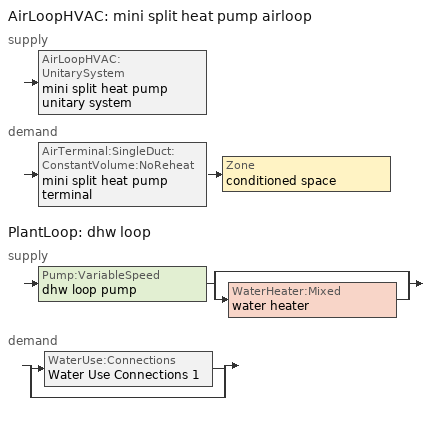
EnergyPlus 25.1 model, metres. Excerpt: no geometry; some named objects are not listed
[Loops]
AirLoopHVAC 'mini split heat pump airloop'
 supply: AirLoopHVAC:UnitarySystem 'mini split heat pump unitary system'
 demand: AirTerminal:SingleDuct:ConstantVolume:NoReheat 'mini split heat pump terminal' > Zone 'conditioned space'
PlantLoop 'dhw loop'
 supply: Pump:VariableSpeed 'dhw loop pump' > split
  | bypass
  | WaterHeater:Mixed 'water heater'
 demand: split
  | WaterUse:Connections 'Water Use Connections 1'
  | bypass
[AirLoopHVAC]
mini split heat pump airloop: Design return air flow fraction of supply air flow=1; Design supply air flow rate=0.569169
[AirLoopHVAC:UnitarySystem]
mini split heat pump unitary system: Ancillary off cycle electric power=0; Ancillary on cycle electric power=0; Availability schedule=Always On Discrete; Control type=Load; Controlling zone or thermostat location=conditioned space; Cooling coil=mini split heat pump clg coil; Cooling supply air flow rate=0.569169; Cooling supply air flow rate method=SupplyAirFlowRate; Dehumidification control type=None; Design specification multispeed object=Unitary System Performance Multispeed 1; Dx heating coil sizing ratio=1; Fan placement=BlowThrough; Heating coil=mini split heat pump htg coil; Heating supply air flow rate=0.569169; Heating supply air flow rate method=SupplyAirFlowRate; Latent load control=SensibleOnlyLoadControl; Maximum outdoor dry bulb temperature for supplemental heater operation=4.44444; Maximum supply air temperature=93.3333; Minimum supply air temperature=2; No load supply air flow rate=0; No load supply air flow rate control set to low speed=Yes; No load supply air flow rate method=SupplyAirFlowRate; Supplemental heating coil=mini split heat pump backup htg coil; Supply air fan operating mode schedule=mini split heat pump auto fan schedule; Supply fan=mini split heat pump supply fan; Use doas dx cooling coil=No
[AirTerminal:SingleDuct:ConstantVolume:NoReheat]
mini split heat pump terminal: Availability schedule=Always On Discrete; Maximum air flow rate=0.569169
[AvailabilityManager:Scheduled]
mini split heat pump airloop Availability Manager: Schedule=Always On Discrete
[Coil:Cooling:DX:MultiSpeed]
mini split heat pump clg coil: 2017 speed 1 rated evaporator fan power per volume flow rate=773.3; 2017 speed 2 rated evaporator fan power per volume flow rate=773.3; 2023 speed 1 rated evaporator fan power per volume flow rate=934.4; 2023 speed 2 rated evaporator fan power per volume flow rate=934.4; Apply latent degradation to speeds greater than 1=No; Apply part load fraction to speeds greater than 1=No; Availability schedule=Always On Discrete; Basin heater capacity=0; Basin heater setpoint temperature=2; Condenser type=AirCooled; Crankcase heater capacity=50; Fuel type=Electricity; Maximum outdoor dry bulb temperature for crankcase heater operation=10; Minimum outdoor dry bulb temperature for compressor operation=-25; Number of speeds=2; Speed 1 energy input ratio function of flow fraction curve=Cool-EIR-fFF1; Speed 1 energy input ratio function of temperature curve=Cool-EIR-fT1; Speed 1 evaporative condenser air flow rate=Autosize; Speed 1 evaporative condenser effectiveness=0.9; Speed 1 gross rated cooling cop=3.79972; Speed 1 gross rated sensible heat ratio=0.805933; Speed 1 gross rated total cooling capacity=2703.65; Speed 1 latent capacity time constant=45; Speed 1 maximum cycling rate=3; Speed 1 nominal time for condensate removal to begin=1000; Speed 1 part load fraction correlation curve=Cool-PLF-fPLR1; Speed 1 rated air flow rate=0.145078; Speed 1 rated evaporative condenser pump power consumption=Autosize; Speed 1 rated waste heat fraction of power input=0.2; Speed 1 ratio of initial moisture evaporation rate and steady state latent capacity=1.5; Speed 1 total cooling capacity function of flow fraction curve=Cool-CAP-fFF1; Speed 1 total cooling capacity function of temperature curve=Cool-CAP-fT1; Speed 1 waste heat function of temperature curve=ConstantBiquadratic; Speed 2 energy input ratio function of flow fraction curve=Cool-EIR-fFF2; Speed 2 energy input ratio function of temperature curve=Cool-EIR-fT2; Speed 2 evaporative condenser air flow rate=Autosize; Speed 2 evaporative condenser effectiveness=0.9; Speed 2 gross rated cooling cop=2.89066; Speed 2 gross rated sensible heat ratio=0.729645; Speed 2 gross rated total cooling capacity=10654.6; Speed 2 latent capacity time constant=45; Speed 2 maximum cycling rate=3; Speed 2 nominal time for condensate removal to begin=1000; Speed 2 part load fraction correlation curve=Cool-PLF-fPLR2; Speed 2 rated air flow rate=0.568933; Speed 2 rated evaporative condenser pump power consumption=Autosize; Speed 2 rated waste heat fraction of power input=0.2; Speed 2 ratio of initial moisture evaporation rate and steady state latent capacity=1.5; Speed 2 total cooling capacity function of flow fraction curve=Cool-CAP-fFF2; Speed 2 total cooling capacity function of temperature curve=Cool-CAP-fT2; Speed 2 waste heat function of temperature curve=ConstantBiquadratic
[Coil:Heating:DX:MultiSpeed]
mini split heat pump htg coil: 2017 speed 1 rated supply air fan power per volume flow rate=773.3; 2017 speed 2 rated supply air fan power per volume flow rate=773.3; 2023 speed 1 rated supply air fan power per volume flow rate=934.4; 2023 speed 2 rated supply air fan power per volume flow rate=934.4; Apply part load fraction to speeds greater than 1=No; Availability schedule=Always On Discrete; Crankcase heater capacity=50; Defrost control=Timed; Defrost energy input ratio function of temperature curve=Defrosteir; Defrost strategy=ReverseCycle; Defrost time period fraction=0.058333; Fuel type=Electricity; Maximum outdoor dry bulb temperature for crankcase heater operation=10; Maximum outdoor dry bulb temperature for defrost operation=4.44444; Minimum outdoor dry bulb temperature for compressor operation=-28.8889; Number of speeds=2; Region number for calculating hspf=4; Resistive defrost heater capacity=Autosize; Speed 1 energy input ratio function of flow fraction curve=Heat-EIR-fFF1; Speed 1 energy input ratio function of temperature curve=Heat-EIR-fT1; Speed 1 gross rated heating capacity=3287.65; Speed 1 gross rated heating cop=4.40929; Speed 1 heating capacity function of flow fraction curve=Heat-CAP-fFF1; Speed 1 heating capacity function of temperature curve=Heat-CAP-fT1; Speed 1 part load fraction correlation curve=Heat-PLF-fPLR1; Speed 1 rated air flow rate=0.176565; Speed 1 rated waste heat fraction of power input=0.2; Speed 1 waste heat function of temperature curve=ConstantBiquadratic 1; Speed 2 energy input ratio function of flow fraction curve=Heat-EIR-fFF2; Speed 2 energy input ratio function of temperature curve=Heat-EIR-fT2; Speed 2 gross rated heating capacity=12948.9; Speed 2 gross rated heating cop=3.08289; Speed 2 heating capacity function of flow fraction curve=Heat-CAP-fFF2; Speed 2 heating capacity function of temperature curve=Heat-CAP-fT2; Speed 2 part load fraction correlation curve=Heat-PLF-fPLR2; Speed 2 rated air flow rate=0.700656; Speed 2 rated waste heat fraction of power input=0.2; Speed 2 waste heat function of temperature curve=ConstantBiquadratic 1
[Coil:Heating:Electric]
mini split heat pump backup htg coil: Availability schedule=Always On Discrete; Efficiency=1; Nominal capacity=23556.8
[EnergyManagementSystem:Actuator]
Name | Actuated component control type | Actuated component type | Actuated component unique
fridge_schedule_act | Schedule Value | Schedule:Constant | fridge schedule
infil_flow_act | Air Exchange Flow Rate | Zone Infiltration | infil flow
mech_vent_house_fan_cfis_act | Electricity Rate | ElectricEquipment | mech vent house fan cfis
mech_vent_house_fan_latent_load_act | Power Level | OtherEquipment | mech vent house fan latent load
mech_vent_house_fan_sensible_load_act | Power Level | OtherEquipment | mech vent house fan sensible load
natural_vent_flow_act | Air Exchange Flow Rate | Zone Infiltration | natural vent flow
water_heater_ec_adj_act | Power Level | OtherEquipment | water heater energy adjustment1
whole_house_fan_act | Electricity Rate | ElectricEquipment | whole house fan
whole_house_fan_flow_act | Air Exchange Flow Rate | Zone Infiltration | whole house fan flow
[EnergyManagementSystem:GlobalVariable]
EnergyManagementSystem:GlobalVariable 1: infil_program_Qfan
EnergyManagementSystem:GlobalVariable 2: infil_program_Qinf
EnergyManagementSystem:GlobalVariable 3: mini_split_heat_pump_airloop_Fan_RTF
EnergyManagementSystem:GlobalVariable 4: natural_vent_program_Qnv
EnergyManagementSystem:GlobalVariable 5: natural_vent_program_Qwhf
[EnergyManagementSystem:InternalVariable]
mini_split_heat_pump_airloop_max_sup_fan_mfr: Internal data index key=mini split heat pump supply fan; Internal data type=Fan Maximum Mass Flow Rate
[EnergyManagementSystem:OutputVariable] Type of data in variable=Summed
Name | Ems program or subroutine | Ems variable | Units | Update frequency
clg_unmet_hours_annual_outvar | unmet_hours_program | clg_unmet_hours | hr | ZoneTimestep
htg_unmet_hours_annual_outvar | unmet_hours_program | htg_unmet_hours | hr | ZoneTimestep
loads_clg_tot_annual_outvar; loads_clg_tot_peakload_outvar | total_loads_program | loads_clg_tot | J | ZoneTimestep
loads_htg_tot_annual_outvar; loads_htg_tot_peakload_outvar | total_loads_program | loads_htg_tot | J | ZoneTimestep
mini split heat pump supply fan disaggregate clg | mini_split_heat_pump_supply_fan_disaggregate_program | mini_split_heat_pump_supply_fan_clg | J | SystemTimestep
mini split heat pump supply fan disaggregate htg backup | mini_split_heat_pump_supply_fan_disaggregate_program | mini_split_heat_pump_supply_fan_backup_htg | J | SystemTimestep
mini split heat pump supply fan disaggregate htg primary | mini_split_heat_pump_supply_fan_disaggregate_program | mini_split_heat_pump_supply_fan_primary_htg | J | SystemTimestep
[EnergyManagementSystem:Program]
fridge_schedule_program: Set Tin = fridge_tin_s*(9.0/5.0)+32.0; Set fridge_schedule_act = 0; If (Hour == 0); Set fridge_schedule_act = (-0.487+0.019*Tin); ElseIf (Hour == 1); Set fridge_schedule_act = (-0.34+0.016*Tin); ElseIf (Hour == 2); Set fridge_schedule_act = (-0.37+0.017*Tin); ElseIf (Hour == 3); Set fridge_schedule_act = (-0.361+0.016*Tin); ElseIf (Hour == 4); Set fridge_schedule_act = (-0.515+0.018*Tin); ElseIf (Hour == 5); Set fridge_schedule_act = (-0.684+0.021*Tin); ElseIf (Hour == 6); Set fridge_schedule_act = (-0.471+0.019*Tin); ElseIf (Hour == 7); Set fridge_schedule_act = (-0.159+0.015*Tin); ElseIf (Hour == 8); Set fridge_schedule_act = (-0.079+0.015*Tin); ElseIf (Hour == 9); Set fridge_schedule_act = (-0.417+0.019*Tin); ElseIf (Hour == 10); Set fridge_schedule_act = (-0.411+0.018*Tin); ElseIf (Hour == 11); Set fridge_schedule_act = (-0.386+0.018*Tin); ElseIf (Hour == 12); Set fridge_schedule_act = (-0.24+0.016*Tin); ElseIf (Hour == 13); Set fridge_schedule_act = (-0.314+0.017*Tin); ElseIf (Hour == 14); Set fridge_schedule_act = (-0.16+0.015*Tin); ElseIf (Hour == 15); Set fridge_schedule_act = (-0.121+0.015*Tin); ElseIf (Hour == 16); Set fridge_schedule_act = (-0.469+0.02*Tin); ElseIf (Hour == 17); Set fridge_schedule_act = (-0.412+0.02*Tin); ElseIf (Hour == 18); Set fridge_schedule_act = (-0.091+0.017*Tin); ElseIf (Hour == 19); Set fridge_schedule_act = (0.077+0.014*Tin); ElseIf (Hour == 20); Set fridge_schedule_act = (-0.118+0.016*Tin); ElseIf (Hour == 21); Set fridge_schedule_act = (-0.247+0.017*Tin); ElseIf (Hour == 22); Set fridge_schedule_act = (-0.445+0.019*Tin); ElseIf (Hour == 23); Set fridge_schedule_act = (-0.544+0.02*Tin); EndIf
infil_program: Set p_m = 0.14; Set p_s = 0.22; Set s_m = 270; Set s_s = 370; Set z_m = 9.99744; Set z_s = 5.410200000000001; Set f_t = (((s_m/z_m)^p_m)*((z_s/s_s)^p_s)); Set Tdiff = tin_s-tout_s; Set dT = @Abs Tdiff; Set c = 0.0652; Set Cs = 0.0963; Set Cw = 0.1646; Set n = 0.65; Set sft = (f_t*0.5); Set temp1 = ((c*Cw)*((sft*site_vw_s)^(2*n)))^2; Set Qinf = (((c*Cs*(dT^n))^2)+temp1)^0.5; Set Qinf = (@Max Qinf 0); Set mech_vent_house_fan_sensible_load_act = 0.0; Set mech_vent_house_fan_latent_load_act = 0.0; Set OASupInPb = out_pb_s; Set OASupInTemp = tout_s; Set OASupInW = out_wt_s; Set OASupRho = (@RhoAirFnPbTdbW OASupInPb OASupInTemp OASupInW); Set OASupCp = (@CpAirFnW OASupInW); Set OASupInEnth = (@HFnTdbW OASupInTemp OASupInW); Set ZoneTemp = tin_s; Set ZoneW = win_s; Set ZoneCp = (@CpAirFnW ZoneW); Set ZoneAirEnth = (@HFnTdbW ZoneTemp ZoneW); Set mech_vent_house_fan_cfis_act = 0.0; Set QWHV_cfis_sup = 0.0; Set QWHV_cfis_suppl_sup = 0.0; Set QWHV_cfis_suppl_exh = 0.0; Set Qrange = 0; Set Qrange = Qrange + 0.04719 * mech_vent_range_fan_0_sch_s; Set Qbath = 0; Set Qbath = Qbath + 0.04719 * mech_vent_bath_fan_0_sch_s; Set Qdryer = 0; Set Qdryer = Qdryer + 0.08562 * clothes_dryer_exhaust_0_sch_s; Set QWHV_sup = 0.0; Set QWHV_exh = 0.0; Set Qsupply = QWHV_sup + QWHV_cfis_sup + QWHV_cfis_suppl_sup; Set Qexhaust = Qrange + Qbath + Qdryer + QWHV_exh + QWHV_cfis_suppl_exh; Set Qfan = (@Max Qexhaust Qsupply); Set Qducts = 0; If Qducts < 0; Set Qsupply = Qsupply - Qducts; Else; Set Qexhaust = Qexhaust + Qducts; EndIf; Set Qfan_with_ducts = (@Max Qexhaust Qsupply); Set Qimb = (@Abs (Qsupply - Qexhaust)); If Qinf + Qimb > 0; Set Qtot = Qfan_with_ducts + (Qinf^2) / (Qinf + Qimb); Else; Set Qtot = Qfan_with_ducts; EndIf; Set Qinf_adj = Qtot - Qfan; Set infil_flow_act = Qinf_adj; Set infil_program_Qinf = Qinf_adj; Set infil_program_Qfan = Qfan; Set Qload = Qfan; Set Effectiveness_Sens = 0.0; Set Effectiveness_Lat = 0.0; Set Fan_MFR = Qload * OASupRho; Set ZoneInEnth = OASupInEnth; Set ZoneInTemp = OASupInTemp; Set FanTotalToCond = Fan_MFR * (ZoneInEnth - ZoneAirEnth); Set FanSensToCond = Fan_MFR * ZoneCp * (ZoneInTemp - ZoneTemp); Set FanLatToCond = FanTotalToCond - FanSensToCond; Set mech_vent_house_fan_sensible_load_act = mech_vent_house_fan_sensible_load_act + FanSensToCond; Set mech_vent_house_fan_latent_load_act = mech_vent_house_fan_latent_load_act + FanLatToCond
mini_split_heat_pump_supply_fan_disaggregate_program: Set mini_split_heat_pump_supply_fan_clg = 0; Set mini_split_heat_pump_supply_fan_primary_htg = 0; Set mini_split_heat_pump_supply_fan_backup_htg = 0; If mini_split_heat_pump_clg_coil_s > 0; Set mini_split_heat_pump_supply_fan_clg = mini_split_heat_pump_supply_fan_s; ElseIf mini_split_heat_pump_htg_coil_s > 0 && (mini_split_heat_pump_backup_htg_coil_s > 0); Set mini_split_heat_pump_supply_fan_primary_htg = mini_split_heat_pump_supply_fan_s * mini_split_heat_pump_htg_coil_s / (mini_split_heat_pump_htg_coil_s + mini_split_heat_pump_backup_htg_coil_s); Set mini_split_heat_pump_supply_fan_backup_htg = mini_split_heat_pump_supply_fan_s * mini_split_heat_pump_backup_htg_coil_s / (mini_split_heat_pump_htg_coil_s + mini_split_heat_pump_backup_htg_coil_s); ElseIf mini_split_heat_pump_htg_coil_s > 0; Set mini_split_heat_pump_supply_fan_primary_htg = mini_split_heat_pump_supply_fan_s; Else; Set mini_split_heat_pump_supply_fan_backup_htg = mini_split_heat_pump_supply_fan_s; EndIf
natural_vent_program: Set Tin = tin_s; Set Tout = tout_s; Set Wout = out_wt_s; Set Pbar = out_pb_s; Set Phiout = (@RhFnTdbWPb Tout Wout Pbar); Set MaxHR = 0.0115; Set Tnvsp = (htg_sp_s + clg_sp_s) / 2; Set NVavail = natural_vent_s; Set ClgSsnAvail = cool_season; Set Qnv = 0; Set Qwhf = 0; Set whole_house_fan_act = 0; If ((Wout < MaxHR) && (Tin > Tout) && (Tin > Tnvsp) && (ClgSsnAvail > 0)); Set WHF_Flow = 0; Set Adj = (Tin-Tnvsp)/(Tin-Tout); Set Adj = (@Min Adj 1); Set Adj = (@Max Adj 0); If (WHF_Flow > 0); Set Qwhf = WHF_Flow*Adj; Set WHF_W = 0; Set whole_house_fan_act = WHF_W*Adj; ElseIf (NVavail > 0); Set NVArea = 13415.050331136; Set Cs = 0.0001989901015519336; Set Cw = 9.427809940705214e-05; Set Tdiff = Tin-Tout; Set dT = (@Abs Tdiff); Set Vwind = site_vw_s; Set SGNV = NVArea*Adj*((((Cs*dT)+(Cw*(Vwind^2)))^0.5)/1000); Set MaxNV = 3.3703340077056003; Set Qnv = (@Min SGNV MaxNV); EndIf; EndIf; Set natural_vent_flow_act = Qnv; Set whole_house_fan_flow_act = Qwhf; Set natural_vent_program_Qnv = Qnv; Set natural_vent_program_Qwhf = Qwhf
total_airflows_program: Set total_infil_flow_rate = 0; Set total_mechvent_flow_rate = 0; Set total_natvent_flow_rate = 0; Set total_whf_flow_rate = 0; Set total_infil_flow_rate = total_infil_flow_rate + (infil_program_Qinf * 1); Set total_mechvent_flow_rate = total_mechvent_flow_rate + (infil_program_Qfan * 1); Set total_natvent_flow_rate = total_natvent_flow_rate + (natural_vent_program_Qnv * 1); Set total_whf_flow_rate = total_whf_flow_rate + (natural_vent_program_Qwhf * 1)
total_loads_program: Set loads_htg_tot = 0; Set loads_clg_tot = 0; If htg_load_cond > 0; Set loads_htg_tot = loads_htg_tot + (htg_load_cond - clg_load_cond) * 1.0; EndIf; Set loads_htg_tot = (@Max loads_htg_tot 0); If clg_load_cond > 0; Set loads_clg_tot = loads_clg_tot + (clg_load_cond - htg_load_cond) * 1.0; EndIf; Set loads_clg_tot = (@Max loads_clg_tot 0)
unmet_hours_program: Set htg_unmet_hours = 0; Set clg_unmet_hours = 0; Set unit_htg_unmet_hours = 0; If ((DayOfYear >= 1) && (DayOfYear <= 365)); Set unit_htg_unmet_hours = unit_htg_unmet_hours + conditioned_space_htg_unmet_s; If unit_htg_unmet_hours > htg_unmet_hours; Set htg_unmet_hours = unit_htg_unmet_hours; EndIf; EndIf; Set unit_clg_unmet_hours = 0; If ((DayOfYear >= 1) && (DayOfYear <= 365)); Set unit_clg_unmet_hours = unit_clg_unmet_hours + conditioned_space_clg_unmet_s; If unit_clg_unmet_hours > clg_unmet_hours; Set clg_unmet_hours = unit_clg_unmet_hours; EndIf; EndIf
water_heater_EC_adj: If WarmupFlag == 0; Set dhw_e_cons = water_heater_energy + water_heater_on_cycle_parasitic + water_heater_off_cycle_parasitic; Set water_heater_ec_adj_act = 0.0 * dhw_e_cons / 1; EndIf
[EnergyManagementSystem:ProgramCallingManager]
fridge_schedule_program_calling_manager: BeginZoneTimestepAfterInitHeatBalance; fridge_schedule_program
infil_program_calling_manager: BeginZoneTimestepAfterInitHeatBalance; infil_program
mini_split_heat_pump_supply_fan_disaggregate_program_calling_manager: EndOfSystemTimestepBeforeHVACReporting; mini_split_heat_pump_supply_fan_disaggregate_program
natural_vent_program_calling_manager: BeginZoneTimestepAfterInitHeatBalance; natural_vent_program
total_airflows_program_calling_manager: EndOfZoneTimestepAfterZoneReporting; total_airflows_program
total_loads_program_calling_manager: EndOfZoneTimestepAfterZoneReporting; total_loads_program
unmet_hours_program_calling_manager: EndOfZoneTimestepBeforeZoneReporting; unmet_hours_program
water_heater_EC_adj_ProgramManager: EndOfSystemTimestepBeforeHVACReporting; water_heater_EC_adj
[EnergyManagementSystem:Sensor]
Name | Output variable or output meter | Output variable or output meter index key
clg_load_cond | Cooling:EnergyTransfer:Zone:CONDITIONED SPACE
clg_sp_s | Schedule Value | cooling setpoint
clothes_dryer_exhaust_0_sch_s | Schedule Value | clothes_dryer
conditioned_space_clg_unmet_s | Zone Cooling Setpoint Not Met Time | conditioned space
conditioned_space_htg_unmet_s | Zone Heating Setpoint Not Met Time | conditioned space
cool_season | Schedule Value | cooling season schedule
fridge_tin_s; tin_s | Zone Mean Air Temperature | conditioned space
htg_load_cond | Heating:EnergyTransfer:Zone:CONDITIONED SPACE
htg_sp_s | Schedule Value | heating setpoint
mech_vent_bath_fan_0_sch_s | Schedule Value | mech vent bath fan 0 schedule
mech_vent_range_fan_0_sch_s | Schedule Value | mech vent range fan 0 schedule
mini_split_heat_pump_airloop_Fan_RTF_s | Fan Runtime Fraction Speed 1 | mini split heat pump supply fan
mini_split_heat_pump_airloop_Fan_RTF_s_1 | Fan Runtime Fraction Speed 2 | mini split heat pump supply fan
mini_split_heat_pump_airloop_Fan_RTF_s_2 | Fan Runtime Fraction Speed 3 | mini split heat pump supply fan
mini_split_heat_pump_airloop_Fan_RTF_s_3 | Fan Runtime Fraction Speed 4 | mini split heat pump supply fan
mini_split_heat_pump_backup_htg_coil_s | Heating Coil Heating Energy | mini split heat pump backup htg coil
mini_split_heat_pump_clg_coil_s | Cooling Coil Total Cooling Energy | mini split heat pump clg coil
mini_split_heat_pump_htg_coil_s | Heating Coil Heating Energy | mini split heat pump htg coil
mini_split_heat_pump_supply_fan_s | Fan Electricity Energy | mini split heat pump supply fan
natural_vent_s | Schedule Value | natural vent schedule
out_pb_s | Site Outdoor Air Barometric Pressure
out_wt_s | Site Outdoor Air Humidity Ratio
site_vw_s | Site Wind Speed
tout_s | Zone Outdoor Air Drybulb Temperature | conditioned space
water_heater_energy | Water Heater Electricity Rate | water heater
water_heater_off_cycle_parasitic | Water Heater Off Cycle Parasitic Electricity Rate | water heater
water_heater_on_cycle_parasitic | Water Heater On Cycle Parasitic Electricity Rate | water heater
win_s | Zone Air Humidity Ratio | conditioned space
[Fan:SystemModel]
mini split heat pump supply fan: Availability schedule=Always On Discrete; Design electric power consumption=Autosize; Design maximum air flow rate=0.700947; Design power sizing method=PowerPerFlow; Design pressure rise=500; Electric power minimum flow rate fraction=0.2; Electric power per unit flow rate=148.322; Electric power per unit flow rate per unit pressure=1.66667; End use subcategory=supply fan; Fan total efficiency=0.7; Motor efficiency=1; Motor in air stream fraction=1; Motor loss radiative fraction=0; Number of speeds=4; Speed control method=Discrete; Speed electric power fraction 1=0.00888; Speed flow fraction 1=0.20706; Speed electric power fraction 2=0.016; Speed flow fraction 2=0.252; Speed electric power fraction 3=0.53539; Speed flow fraction 3=0.812; Speed electric power fraction 4=1; Speed flow fraction 4=1
[PlantEquipmentList]
dhw loop Heating Equipment List: water heater, WaterHeater:Mixed
[PlantEquipmentOperation:HeatingLoad]
dhw loop Heating Operation Scheme: Load range 1 lower limit=0; Load range 1 upper limit=1000000000; Range 1 equipment list=dhw loop Heating Equipment List
[PlantEquipmentOperationSchemes]
dhw loop Operation Schemes: Control scheme 1=dhw loop Heating Operation Scheme; Control scheme 1 schedule=Always On Discrete
[PlantLoop]
dhw loop: Common pipe simulation=None; Fluid type=Water; Load distribution scheme=Optimal; Maximum loop flow rate=0.01; Maximum loop temperature=100; Minimum loop flow rate=0; Minimum loop temperature=0; Plant equipment operation scheme=dhw loop Operation Schemes; Plant loop demand calculation scheme=SingleSetpoint; Plant loop volume=0.003
[Pump:VariableSpeed]
dhw loop pump: Design electric power per unit flow rate=348701.1; Design maximum flow rate=0.01; Design minimum flow rate=0; Design minimum flow rate fraction=0; Design power consumption=0; Design power sizing method=PowerPerFlowPerPressure; Design pump head=1; Design shaft power per unit flow rate per unit head=1.28205; End use subcategory=General; Fraction of motor inefficiencies to fluid stream=0; Motor efficiency=0.85; Pump control type=Intermittent; Skin loss radiative fraction=0.5; Coefficient 1 of the part load performance curve=0; Coefficient 2 of the part load performance curve=1; Coefficient 3 of the part load performance curve=0; Coefficient 4 of the part load performance curve=0
[SetpointManager:Scheduled]
Setpoint Manager Scheduled 1: Control variable=Temperature; Schedule=dhw temp
[Sizing:Plant]
dhw loop: Coincident sizing factor mode=None; Design loop exit temperature=52.6667; Loop design temperature difference=5.55556; Loop type=Heating; Sizing option=NonCoincident; Zone timesteps in averaging window=1
[Sizing:System]
mini split heat pump airloop: 100 outdoor air in cooling=Yes; 100 outdoor air in heating=Yes; Central cooling capacity control method=OnOff; Central cooling design supply air humidity ratio=0.0085; Central cooling design supply air temperature=12.8; Central heating design supply air humidity ratio=0.008; Central heating design supply air temperature=16.7; Central heating maximum system air flow ratio=0.3; Cooling design capacity=Autosize; Cooling design capacity method=CoolingDesignCapacity; Cooling design capacity per floor area=234.7; Cooling fraction of autosized cooling supply air flow rate=1; Cooling supply air flow rate=0; Cooling supply air flow rate method=DesignDay; Cooling supply air flow rate per floor area=0.00996765; Cooling supply air flow rate per unit cooling capacity=3.94755e-05; Design outdoor air flow rate=Autosize; Fraction of autosized cooling design capacity=1; Fraction of autosized heating design capacity=1; Heating design capacity=Autosize; Heating design capacity method=HeatingDesignCapacity; Heating design capacity per floor area=157; Heating fraction of autosized cooling supply air flow rate=1; Heating fraction of autosized heating supply air flow rate=1; Heating supply air flow rate=0; Heating supply air flow rate method=DesignDay; Heating supply air flow rate per floor area=0.00996765; Heating supply air flow rate per unit heating capacity=3.15882e-05; Occupant diversity=Autosize; Precool design humidity ratio=0.008; Precool design temperature=12.8; Preheat design humidity ratio=0.008; Preheat design temperature=7; System outdoor air method=ZoneSum; Type of load to size on=Sensible; Type of zone sum to use=NonCoincident; Zone maximum outdoor air fraction=1
[ThermostatSetpoint:DualSetpoint]
conditioned space temperature setpoint: Cooling setpoint temperature schedule=cooling setpoint; Heating setpoint temperature schedule=heating setpoint
[UnitarySystemPerformance:Multispeed]
Unitary System Performance Multispeed 1: Cooling speed supply air flow ratio 1=0.255; Heating speed supply air flow ratio 1=0.310345; Cooling speed supply air flow ratio 2=1; Heating speed supply air flow ratio 2=1.23153; No load supply air flow rate ratio=1; Number of speeds for cooling=2; Number of speeds for heating=2; Single mode operation=No
[WaterHeater:Mixed]
water heater: Ambient temperature indicator=Zone; Ambient temperature zone=conditioned space; Deadband temperature difference=2; End use subcategory=General; Heater control type=Cycle; Heater fuel type=Electricity; Heater ignition delay=0; Heater ignition minimum flow rate=0; Heater maximum capacity=5500.06; Heater minimum capacity=0; Heater thermal efficiency=1; Indirect water heating recovery time=1.5; Maximum temperature limit=99; Off cycle loss coefficient to ambient temperature=1.16351; Off cycle loss fraction to zone=1; Off cycle parasitic fuel consumption rate=0; Off cycle parasitic fuel type=Electricity; Off cycle parasitic heat fraction to tank=0; On cycle loss coefficient to ambient temperature=1.16351; On cycle loss fraction to zone=1; On cycle parasitic fuel consumption rate=0; On cycle parasitic fuel type=Electricity; On cycle parasitic heat fraction to tank=0; Setpoint temperature schedule=water heater setpoint; Source side design flow rate=Autosize; Source side effectiveness=1; Source side flow control mode=IndirectHeatPrimarySetpoint; Tank volume=0.204412; Use side design flow rate=Autosize; Use side effectiveness=1
[WaterHeater:Sizing]
WaterHeater:Sizing 1: Design mode=PeakDraw; Nominal tank volume for autosizing plant connections=1; Time for tank recovery=0; Time storage can meet peak draw=0.538503; Waterheater=water heater
[WaterUse:Connections]
Water Use Connections 1: Water use equipment name 1=dhw fixtures; Water use equipment name 2=dhw distribution waste; Water use equipment name 3=clothes washer; Water use equipment name 4=dishwasher; Drain water heat exchanger destination=Plant; Drain water heat exchanger type=None
[WaterUse:Equipment]
Name | End use subcategory | Flow rate fraction schedule | Peak flow rate | Target temperature schedule
clothes washer | clothes washer | hot_water_clothes_washer | 7.24219e-06
dhw distribution waste | dhw distribution waste | hot_water_fixtures | 1.196e-05 | mixed water temperature schedule
dhw fixtures | dhw fixtures | hot_water_fixtures | 4.7732e-05 | mixed water temperature schedule
dishwasher | dishwasher | hot_water_dishwasher | 4.5336e-06
[ZoneControl:Thermostat]
conditioned space Thermostat: Zone or zonelist=conditioned space; Control 1=conditioned space temperature setpoint; Control type schedule=conditioned space Thermostat Schedule; Temperature difference between cutout and setpoint=0
[Zone equipment]
conditioned space: mini split heat pump terminal
[Curve:Biquadratic] Coefficient2 x=0; Coefficient3 x 2=0; Coefficient4 y=0; Coefficient5 y 2=0; Coefficient6 x y=0
Name | Maximum value of x | Maximum value of y | Minimum value of x | Minimum value of y | Coefficient1 constant
ConstantBiquadratic; ConstantBiquadratic 1 | 1 | 1 | 0 | 0 | 1
Defrosteir | 100 | 100 | -100 | -100 | 0.1528
[Curve:Quadratic] Minimum value of x=0; Coefficient3 x 2=0
Name | Maximum curve output | Maximum value of x | Minimum curve output | Coefficient1 constant | Coefficient2 x
Cool-CAP-fFF1; Cool-CAP-fFF2; Cool-EIR-fFF1; Cool-EIR-fFF2; Heat-CAP-fFF1; Heat-CAP-fFF2; Heat-EIR-fFF1; Heat-EIR-fFF2 | 2 | 2 | 0 | 1 | 0
Cool-PLF-fPLR1; Cool-PLF-fPLR2; Heat-PLF-fPLR1; Heat-PLF-fPLR2 | 1 | 1 | 0.7 | 0.75 | 0.25
[Schedule:Compact]
conditioned space Thermostat Schedule: Through: 12/31, For: AllDays, Until: 24:00, 4
[Schedule:Constant]
Name | Hourly value
Always On Discrete | 1
dhw temp; water heater setpoint | 52.6667
fridge schedule; mini split heat pump auto fan schedule | 0
mixed water temperature schedule | 40.5556
[Schedule:Day:Interval]
cooling season schedule day; cooling season schedule day 2; cooling season schedule default day; cooling setpoint default day; heating setpoint default day; mech vent bath fan 0 schedule default day; mech vent range fan 0 schedule default day; natural vent schedule default day: 24:00, 0, No
cooling season schedule day 1; natural vent schedule day: 24:00, 1, No
cooling setpoint day: 24:00, 25.5556, No
heating setpoint day: 24:00, 20, No
mech vent bath fan 0 schedule day: 07:00, 0, 08:00, 1, 24:00, 0, No
mech vent range fan 0 schedule day: 18:00, 0, 19:00, 1, 24:00, 0, No
[Schedule:File] Adjust schedule for daylight savings=Yes; Column separator=Comma; File=in.schedules.csv; Interpolate to timestep=Yes; Minutes per item=15; Number of hours of data=8760; Rows to skip at top=1
Name | Column number
clothes_dryer | 10
dishwasher | 7
hot_water_clothes_washer | 8
hot_water_dishwasher | 6
hot_water_fixtures | 12
[Schedule:Week:Daily]
cooling season schedule Week Rule - Apr29-May5: cooling season schedule day, cooling season schedule day, cooling season schedule day 1, cooling season schedule day 1, cooling season schedule day 1, cooling season schedule day 1, cooling season schedule day 1, cooling season schedule default day, cooling season schedule default day, cooling season schedule default day, cooling season schedule default day, cooling season schedule default day
cooling season schedule Week Rule - Jan1-Apr28: cooling season schedule day, cooling season schedule day, cooling season schedule day, cooling season schedule day, cooling season schedule day, cooling season schedule day, cooling season schedule day, cooling season schedule default day, cooling season schedule default day, cooling season schedule default day, cooling season schedule default day, cooling season schedule default day
cooling season schedule Week Rule - May6-Sep29: cooling season schedule day 1, cooling season schedule day 1, cooling season schedule day 1, cooling season schedule day 1, cooling season schedule day 1, cooling season schedule day 1, cooling season schedule day 1, cooling season schedule default day, cooling season schedule default day, cooling season schedule default day, cooling season schedule default day, cooling season schedule default day
cooling season schedule Week Rule - Oct7-Dec31: cooling season schedule day 2, cooling season schedule day 2, cooling season schedule day 2, cooling season schedule day 2, cooling season schedule day 2, cooling season schedule day 2, cooling season schedule day 2, cooling season schedule default day, cooling season schedule default day, cooling season schedule default day, cooling season schedule default day, cooling season schedule default day
cooling season schedule Week Rule - Sep30-Oct6: cooling season schedule day 1, cooling season schedule day 2, cooling season schedule day 2, cooling season schedule day 2, cooling season schedule day 2, cooling season schedule day 2, cooling season schedule day 2, cooling season schedule default day, cooling season schedule default day, cooling season schedule default day, cooling season schedule default day, cooling season schedule default day
cooling setpoint Week Rule - Jan1-Dec31: cooling setpoint day, cooling setpoint day, cooling setpoint day, cooling setpoint day, cooling setpoint day, cooling setpoint day, cooling setpoint day, cooling setpoint default day, cooling setpoint default day, cooling setpoint default day, cooling setpoint default day, cooling setpoint default day
heating setpoint Week Rule - Jan1-Dec31: heating setpoint day, heating setpoint day, heating setpoint day, heating setpoint day, heating setpoint day, heating setpoint day, heating setpoint day, heating setpoint default day, heating setpoint default day, heating setpoint default day, heating setpoint default day, heating setpoint default day
mech vent bath fan 0 schedule Week Rule - Jan1-Dec31: mech vent bath fan 0 schedule day, mech vent bath fan 0 schedule day, mech vent bath fan 0 schedule day, mech vent bath fan 0 schedule day, mech vent bath fan 0 schedule day, mech vent bath fan 0 schedule day, mech vent bath fan 0 schedule day, mech vent bath fan 0 schedule default day, mech vent bath fan 0 schedule default day, mech vent bath fan 0 schedule default day, mech vent bath fan 0 schedule default day, mech vent bath fan 0 schedule default day
mech vent range fan 0 schedule Week Rule - Jan1-Dec31: mech vent range fan 0 schedule day, mech vent range fan 0 schedule day, mech vent range fan 0 schedule day, mech vent range fan 0 schedule day, mech vent range fan 0 schedule day, mech vent range fan 0 schedule day, mech vent range fan 0 schedule day, mech vent range fan 0 schedule default day, mech vent range fan 0 schedule default day, mech vent range fan 0 schedule default day, mech vent range fan 0 schedule default day, mech vent range fan 0 schedule default day
natural vent schedule Week Rule - Jan1-Jan6: natural vent schedule day, natural vent schedule day, natural vent schedule default day, natural vent schedule day, natural vent schedule default day, natural vent schedule day, natural vent schedule default day, natural vent schedule default day, natural vent schedule default day, natural vent schedule default day, natural vent schedule default day, natural vent schedule default day
natural vent schedule Week Rule - Jan7-Dec31: natural vent schedule default day, natural vent schedule day, natural vent schedule default day, natural vent schedule day, natural vent schedule default day, natural vent schedule day, natural vent schedule default day, natural vent schedule default day, natural vent schedule default day, natural vent schedule default day, natural vent schedule default day, natural vent schedule default day
[Schedule:Year]
cooling season schedule: cooling season schedule Week Rule - Jan1-Apr28, 1, 1, 4, 28, cooling season schedule Week Rule - Apr29-May5, 4, 29, 5, 5, cooling season schedule Week Rule - May6-Sep29, 5, 6, 9, 29, cooling season schedule Week Rule - Sep30-Oct6, 9, 30, 10, 6, cooling season schedule Week Rule - Oct7-Dec31, 10, 7, 12, 31
cooling setpoint: cooling setpoint Week Rule - Jan1-Dec31, 1, 1, 12, 31
heating setpoint: heating setpoint Week Rule - Jan1-Dec31, 1, 1, 12, 31
mech vent bath fan 0 schedule: mech vent bath fan 0 schedule Week Rule - Jan1-Dec31, 1, 1, 12, 31
mech vent range fan 0 schedule: mech vent range fan 0 schedule Week Rule - Jan1-Dec31, 1, 1, 12, 31
natural vent schedule: natural vent schedule Week Rule - Jan1-Jan6, 1, 1, 1, 6, natural vent schedule Week Rule - Jan7-Dec31, 1, 7, 12, 31
[Table:IndependentVariable]
dry_bulb_temp_in; dry_bulb_temp_in 1; dry_bulb_temp_in 2; dry_bulb_temp_in 3: Constant, Linear, 100, -100, Dimensionless, 15.5556, 21.1111, 26.6667
dry_bulb_temp_out; dry_bulb_temp_out 1: Constant, Linear, 100, -100, Dimensionless, 12.7778, 19.2555, 24.0652, 27.7778, 30.5284, 32.8, 35
dry_bulb_temp_out 2; dry_bulb_temp_out 3: Constant, Linear, 100, -100, Dimensionless, 12.7778, 19.1797, 24.0074, 27.7778, 30.5129, 32.8, 35
dry_bulb_temp_out 4; dry_bulb_temp_out 5: Constant, Linear, 100, -100, Dimensionless, -25.8, -25.2847, -24.7357, -24.1496, -23.5225, -22.85, -22.127, -21.3474, -20.5045, -19.5902, -18.595, -17.5076, -16.3146, -15, -13.5317, -11.8952, -10.0596, -7.98633, -5.62608, -2.91479, 0.232139, 3.92889, 8.33333, 11.7031, 15.5556
dry_bulb_temp_out 6; dry_bulb_temp_out 7: Constant, Linear, 100, -100, Dimensionless, -25.8, -24.0708, -22.1601, -20.0378, -17.6666, -15, -12.2758, -9.20453, -5.71519, -1.71626, 2.91271, 8.33333, 15.5556
wet_bulb_temp_in; wet_bulb_temp_in 1; wet_bulb_temp_in 2; wet_bulb_temp_in 3: Constant, Linear, 100, -100, Dimensionless, 10, 19.4444, 26.6667
[Table:IndependentVariableList]
Cool-CAP-fT1 Independent Variable List: wet_bulb_temp_in, dry_bulb_temp_out
Cool-CAP-fT2 Independent Variable List: wet_bulb_temp_in 2, dry_bulb_temp_out 2
Cool-EIR-fT1 Independent Variable List: wet_bulb_temp_in 1, dry_bulb_temp_out 1
Cool-EIR-fT2 Independent Variable List: wet_bulb_temp_in 3, dry_bulb_temp_out 3
Heat-CAP-fT1 Independent Variable List: dry_bulb_temp_in, dry_bulb_temp_out 4
Heat-CAP-fT2 Independent Variable List: dry_bulb_temp_in 2, dry_bulb_temp_out 6
Heat-EIR-fT1 Independent Variable List: dry_bulb_temp_in 1, dry_bulb_temp_out 5
Heat-EIR-fT2 Independent Variable List: dry_bulb_temp_in 3, dry_bulb_temp_out 7
[Table:Lookup]
Cool-CAP-fT1: Cool-CAP-fT1 Independent Variable List, 0, 1, None, Dimensionless, 1.18719, 1.12921, 1.08522, 1.05073, 1.02489, 1.00336, 0.982348, 1.30486, 1.21599, 1.15001, 1.09908, 1.06134, 1.03018, 1, 1.80478, 1.68217, 1.59202, 1.52292, 1.47199, 1.43009, 1.38965
Cool-CAP-fT2: Cool-CAP-fT2 Independent Variable List, 0, 1, None, Dimensionless, 1.00321, 0.996251, 0.991383, 0.987906, 0.985609, 0.98386, 0.982348, 1.10265, 1.07308, 1.05078, 1.03336, 1.02073, 1.01016, 1, 1.5251, 1.48445, 1.45463, 1.43186, 1.41565, 1.4023, 1.38965
Cool-EIR-fT1: Cool-EIR-fT1 Independent Variable List, 0, 1, None, Dimensionless, 0.409926, 0.514609, 0.617347, 0.71694, 0.806729, 0.89491, 0.996522, 0.493066, 0.57856, 0.664053, 0.749546, 0.828583, 0.907619, 1, 0.221477, 0.2687, 0.33033, 0.397173, 0.460404, 0.523882, 0.597866
Cool-EIR-fT2: Cool-EIR-fT2 Independent Variable List, 0, 1, None, Dimensionless, 0.426796, 0.530668, 0.632581, 0.731219, 0.817127, 0.901403, 0.996522, 0.513358, 0.597064, 0.680769, 0.764475, 0.83934, 0.914204, 1, 0.230591, 0.277055, 0.338325, 0.405083, 0.466257, 0.527683, 0.597866
Heat-CAP-fT1: Heat-CAP-fT1 Independent Variable List, 0, 1, None, Dimensionless, 0.485869, 0.491905, 0.498678, 0.506228, 0.514604, 0.523866, 0.534088, 0.545359, 0.557785, 0.57149, 0.586626, 0.603374, 0.621951, 0.642621, 0.665902, 0.692045, 0.721556, 0.755077, 0.793427, 0.837668, 0.889209, 0.94995, 1.02252, 1.07815, 1.14183, 0.431229, 0.439816, 0.448964, 0.45873, 0.469179, 0.480385, 0.492434, 0.505423, 0.519469, 0.534705, 0.551288, 0.569408, 0.589286, 0.611192, 0.635658, 0.662929, 0.693515, 0.728062, 0.767391, 0.81257, 0.865008, 0.926608, 1, 1.05615, 1.12035, 0.37659, 0.387727, 0.39925, 0.411232, 0.423755, 0.436904, 0.450779, 0.465487, 0.481153, 0.497919, 0.515951, 0.535441, 0.55662, 0.579763, 0.605414, 0.633812, 0.665474, 0.701047, 0.741356, 0.787472, 0.840807, 0.903266, 0.977482, 1.03415, 1.09886
Heat-CAP-fT2: Heat-CAP-fT2 Independent Variable List, 0, 1, None, Dimensionless, 0.132674, 0.179123, 0.229807, 0.285662, 0.347744, 0.417312, 0.488212, 0.568015, 0.658565, 0.762241, 0.882164, 1.02252, 1.20943, 0.117754, 0.162448, 0.211834, 0.26669, 0.327978, 0.396902, 0.467314, 0.546698, 0.636887, 0.740248, 0.859893, 1, 1.18667, 0.102834, 0.145774, 0.193861, 0.247717, 0.308213, 0.376492, 0.446415, 0.525382, 0.615209, 0.718255, 0.837622, 0.977482, 1.16391
Heat-EIR-fT1: Heat-EIR-fT1 Independent Variable List, 0, 1, None, Dimensionless, 2.70549, 2.62114, 2.53681, 2.45249, 2.3682, 2.28394, 2.1997, 2.11551, 2.03137, 1.94729, 1.86328, 1.77936, 1.69557, 1.61192, 1.52781, 1.44397, 1.36048, 1.27748, 1.19515, 1.11378, 1.03378, 0.955763, 0.88061, 0.833513, 0.78845, 3.09594, 3.00098, 2.90602, 2.81106, 2.7161, 2.62114, 2.52618, 2.43122, 2.33627, 2.24131, 2.14635, 2.05139, 1.95643, 1.86147, 1.76575, 1.67003, 1.57431, 1.47859, 1.38288, 1.28716, 1.19144, 1.09572, 1, 0.937352, 0.874703, 3.53064, 3.42421, 3.31778, 3.21133, 3.10487, 2.99839, 2.89189, 2.78536, 2.6788, 2.57219, 2.46552, 2.35877, 2.25193, 2.14496, 2.03696, 1.92873, 1.82017, 1.71116, 1.6015, 1.49092, 1.37898, 1.265, 1.14801, 1.06916, 0.988017
Heat-EIR-fT2: Heat-EIR-fT2 Independent Variable List, 0, 1, None, Dimensionless, 1.73404, 1.64883, 1.56376, 1.4789, 1.39434, 1.31023, 1.23449, 1.15959, 1.08594, 1.01417, 0.945261, 0.88061, 0.815771, 1.98429, 1.89004, 1.7958, 1.70155, 1.60731, 1.51307, 1.42755, 1.34204, 1.25653, 1.17102, 1.08551, 1, 0.905013, 2.2629, 2.15935, 2.0557, 1.95191, 1.84789, 1.7435, 1.64828, 1.5523, 1.45516, 1.35618, 1.25432, 1.14801, 1.02225
